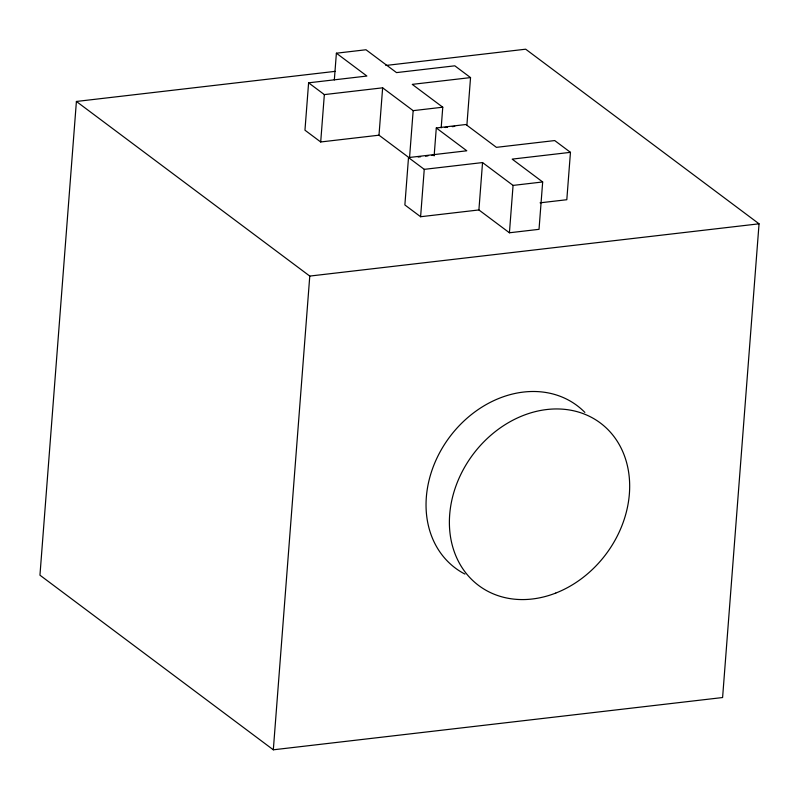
<?xml version="1.0" encoding="UTF-8"?>
<svg xmlns="http://www.w3.org/2000/svg" width="799" height="799" viewBox="0 0 799 799"><rect width="100%" height="100%" fill="white"/><g stroke="black" fill="none" stroke-linecap="round" stroke-linejoin="round"><path stroke-width="1.2" d="M335.071 71.371L76.404 101.463L39.95 575.19L273.318 749.802L722.596 697.537L759.05 223.81L525.682 49.198L385.817 65.468M308.604 82.826L304.958 130.197L320.699 141.972L378.996 135.191L409.517 158.022L413.163 110.652L382.641 87.82L324.344 94.602L308.604 82.826L366.901 76.045L336.389 53.203L334.332 79.93M273.318 749.802L309.772 276.074L76.404 101.463M320.699 141.972L324.344 94.602M378.996 135.191L382.641 87.82M434.137 155.895L436.294 127.96L466.806 150.791L408.509 157.573L404.873 204.953L420.604 216.729L478.901 209.947L509.422 232.779L539.025 229.333L542.671 181.962L512.159 159.121L570.456 152.339L566.811 199.72L540.084 202.826M420.604 216.729L424.249 169.348L408.509 157.573M441.178 127.86L442.766 107.206L412.244 84.374L470.541 77.593L466.906 124.964M478.901 209.947L482.546 162.567L424.249 169.348M509.422 232.779L513.068 185.408L482.546 162.567M336.389 53.203L365.992 49.758L396.514 72.599L454.811 65.818L470.541 77.593M413.163 110.652L442.766 107.206M436.294 127.96L465.897 124.514L496.419 147.346L554.716 140.564L570.456 152.339M445.043 127.51L447.47 127.221M452.324 126.661L454.751 126.372M418.157 157.023L420.624 156.734M425.557 156.165L428.024 155.875M431.72 155.445L434.187 155.156M513.068 185.408L542.671 181.962M309.772 276.074L759.05 223.81M464.948 574.091A101.513 83.116 -53.2 0 1 449.338 437.423A101.513 83.116 -53.2 0 1 584.878 412.424M555.734 593.078A101.513 83.116 -53.2 0 0 608.219 429.882A101.513 83.116 -53.2 0 0 454.621 489.847A101.513 83.116 -53.2 0 0 555.734 593.078"/></g></svg>
